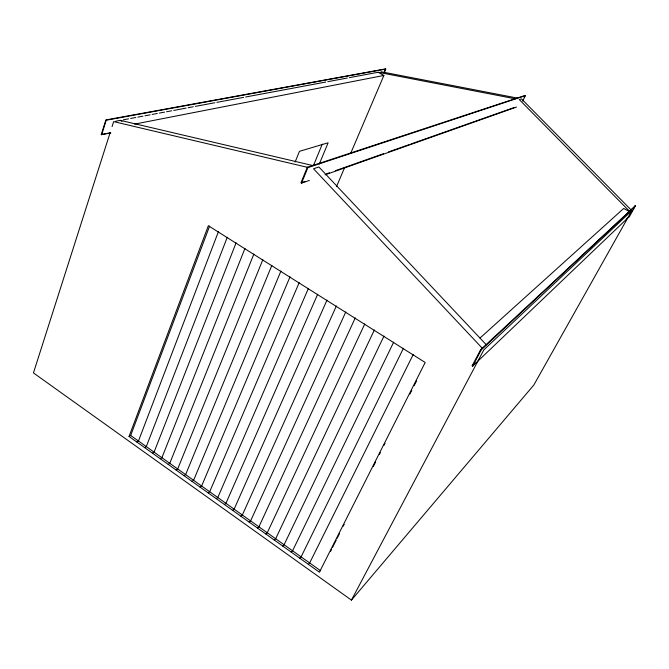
<?xml version="1.0" encoding="UTF-8"?>
<svg xmlns="http://www.w3.org/2000/svg" width="669" height="669" viewBox="0 0 669 669"><rect width="100%" height="100%" fill="white"/><g stroke="black" fill="none" stroke-linecap="round" stroke-linejoin="round"><path stroke-width="1" d="M110.837 133.006L101.228 134.603L105.853 119.952L385.62 68.882L384.274 72.871M101.629 134.854L106.254 120.203L385.904 69.041M110.176 132.546L33.45 372.917L351.442 600.118L533.82 385.026L631.837 210.651L483.829 349.879L351.442 600.118M112.083 126.583L113.663 121.616L308.468 167.568M129.033 436.472L208.36 225.729L425.175 362.473L319.414 572.212L129.033 436.472L130.672 435.469L209.606 226.105M218.42 231.658L138.458 441.013L136.836 442.033M227.276 237.244L146.285 446.591L144.671 447.62M236.098 242.805L154.079 452.135L152.473 453.181M244.971 248.391L161.906 457.713L160.317 458.775M253.886 254.019L169.767 463.316L168.195 464.395M295.146 161.99L299.444 151.336L328.128 142.79L319.339 163.989M262.85 259.664L177.678 468.952L176.114 470.039M522.706 101.111L525.366 95.675L524.989 95.475L307.322 167.283L300.933 182.854L301.493 183.189L309.354 180.404M301.493 183.189L307.882 167.618L525.366 95.675M271.865 265.35L185.622 474.605L184.075 475.718M313.535 165.352L322.274 144.161M280.93 271.062L193.6 480.292L192.07 481.412M290.037 276.799L201.628 486.012L200.106 487.149M384.399 71.759L385.62 68.882M336.474 186.684L344.652 167.509M350.782 153.126L383.889 75.455L378.152 72.269L349.394 77.637M299.202 282.577L209.69 491.748L208.184 492.902M308.417 288.381L217.793 497.527L216.304 498.689M317.683 294.226L225.938 503.322L224.466 504.51M326.999 300.097L234.117 509.151L232.661 510.355M336.365 306.001L242.345 515.013L240.899 516.234M345.789 311.938L250.616 520.9L249.186 522.138M355.264 317.909L258.92 526.821L257.506 528.067M364.789 323.913L267.274 532.767L265.877 534.038M374.364 329.959L275.67 538.746L274.282 540.034M384.006 336.03L284.099 544.758L282.736 546.055M393.69 342.135L292.579 550.796L291.232 552.117M524.103 97.289L524.989 95.475M403.432 348.273L301.1 556.867L299.771 558.205M413.233 354.453L309.672 562.964L308.35 564.318M330.57 551.289L331.506 549.433M332.451 547.568L336.206 540.126M337.143 538.269L339.492 533.611M343.247 526.169L344.184 524.312M373.294 466.628L375.644 461.97M379.398 454.527L380.335 452.67M384.09 445.228L385.026 443.363M409.913 394.049L411.786 390.328M414.136 385.678L416.486 381.029M472.18 365.784L480.735 349.578L635.55 205.684L629.579 216.296L472.69 366.102L472.18 365.784L475.207 362.907M472.69 366.102L481.245 349.895L635.55 205.684M631.243 212.583L632.238 210.81M633.234 209.046L635.224 205.5M626.234 218.997L629.579 216.296M480.024 338.037L623.717 208.435L629.487 211.63M301.92 182.503L304.863 181.466M326.489 173.823L329.441 172.786M335.336 170.704L383.496 153.694M388.413 151.955L409.052 144.663M411.017 143.969L514.218 107.517M325.067 174.843L516.56 107.032M101.228 134.603L110.435 132.755M134.528 124.125L383.889 75.455M115.57 121.265L120.345 120.37L312.808 165.544M123.431 119.801L128.565 118.839M130.614 118.455L135.748 117.501M137.806 117.117L142.94 116.155M144.997 115.77L150.132 114.817M152.189 114.432L157.324 113.471M159.373 113.086L164.515 112.133M166.564 111.748L171.699 110.795M173.756 110.41L186.082 108.11M188.14 107.726L193.274 106.764M195.323 106.379L214.841 102.742M216.898 102.357L243.6 97.373M245.657 96.997L325.77 82.044M327.827 81.66L347.345 78.022M381.021 71.734L517.38 98.075M378.152 72.269L515.222 98.803M307.322 167.283L307.882 167.618M120.345 120.37L121.959 121.365M480.735 349.578L481.245 349.895M130.672 435.469L320.71 570.833M631.101 209.915L521.486 98.87L519.32 99.597L629.579 211.345M486.246 344.736L318.879 166.966L313.535 168.764L482.399 348.357"/></g></svg>
